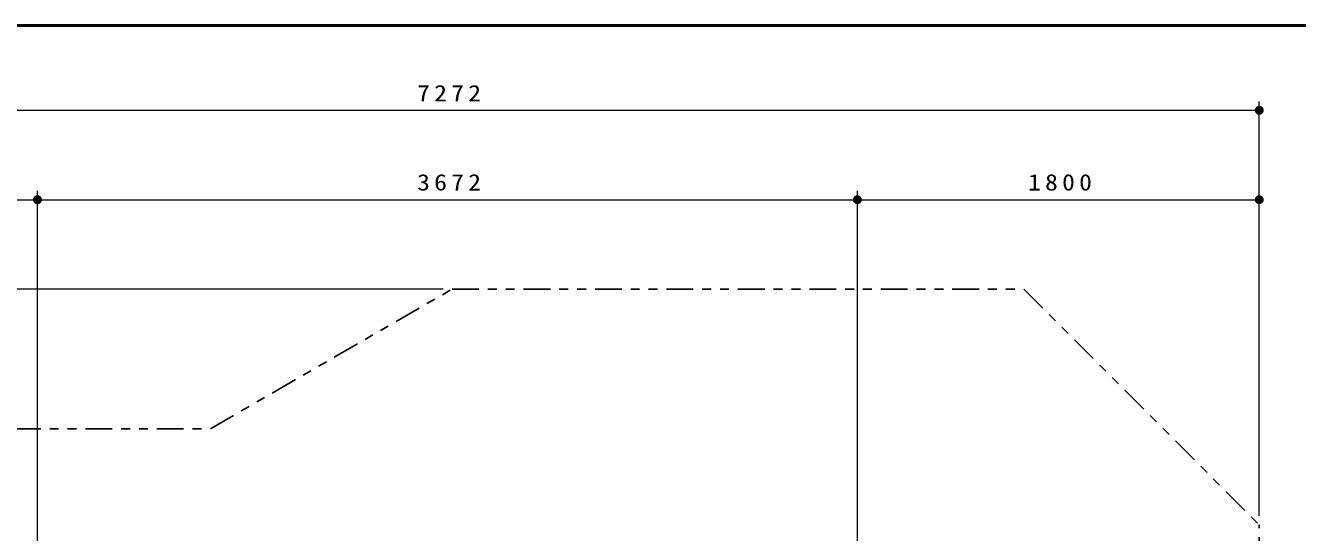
# Model space of a CAD drawing. Units: millimetres on the paper, scale 1:40. Extents: x -385 to 0, y -5 to 267.
# Drawn here: x -312.5 to -170.1, y 210.3 to 267 of the extents above; entities that cross this region are included whole.
import ezdxf

# ---------------------------------------------------------------- set-up
doc = ezdxf.new("R2010")
doc.units = ezdxf.units.MM
doc.linetypes.add('USER3', pattern=[8, 3, -1, 1, -1, 1, -1])
doc.layers.add('LY_1', color=7, linetype='Continuous', lineweight=13)
doc.styles.add('ＭＳ ゴシック', font='')
doc.styles.get('ＭＳ ゴシック').set_extended_font_data('MS Gothic')

# ---------------------------------------------------------------- blocks, each defined once
blk = doc.blocks.new('filled_dot')
at = {"color": 0, "linetype": 'Continuous', "lineweight": -2, "const_width": 1.25}
blk.add_lwpolyline([(-0.625, 0, 1), (0.625, 0, 1)], format="xyb", close=True, dxfattribs=at)

msp = doc.modelspace()

# ---------------------------------------------------------------- linework, layer by layer
at = {"layer": 'LY_1', "lineweight": 50}
msp.add_line((0, 267), (-385, 267), dxfattribs=at)
at = {"layer": 'LY_1'}
for p, q in [((-174.364, 212.148), (-174.364, 258.509)), ((-356.152, 257.509), (-174.364, 257.509)), ((-311.153, 173.259), (-311.153, 248.509)), ((-219.363, 188.884), (-219.363, 248.509)), ((-174.364, 212.148), (-174.364, 248.509)), ((-356.152, 247.509), (-311.153, 247.509)), ((-311.153, 247.509), (-219.363, 247.509)), ((-219.363, 247.509), (-174.364, 247.509)), ((-265.738, 237.509), (-377.152, 237.509))]:
    msp.add_line(p, q, dxfattribs=at)
at = {"layer": 'LY_1', "linetype": 'USER3', "lineweight": 25}
for p, q in [((-291.802, 221.884), (-264.738, 237.509)), ((-264.738, 237.509), (-200.724, 237.509)), ((-200.724, 237.509), (-174.364, 211.148)), ((-329.792, 221.884), (-291.802, 221.884)), ((-174.364, 164.762), (-174.364, 211.148))]:
    msp.add_line(p, q, dxfattribs=at)

# ---------------------------------------------------------------- block references
at = {"layer": 'LY_1', "xscale": 0.4, "yscale": 0.4, "rotation": 180}
for p in [(-174.364, 257.509), (-311.153, 247.509), (-219.363, 247.509), (-174.364, 247.509)]:
    msp.add_blockref('filled_dot', p, dxfattribs=at)
at = {"layer": 'LY_1', "xscale": 0.4, "yscale": 0.4}
for p in [(-311.153, 247.509), (-219.363, 247.509)]:
    msp.add_blockref('filled_dot', p, dxfattribs=at)

# ---------------------------------------------------------------- texts
at = {"layer": 'LY_1', "char_height": 1.833, "attachment_point": 8, "style": 'ＭＳ ゴシック'}
for s, insert in [('\\T1.33;\\W1.15;7272', (-264.841, 258.509)), ('\\T1.33;\\W1.15;3672', (-264.841, 248.509)), ('\\T1.33;\\W1.15;1800', (-196.442, 248.509))]:
    msp.add_mtext(s, dxfattribs=dict(at, insert=insert))

doc.saveas('drawing.dxf')
